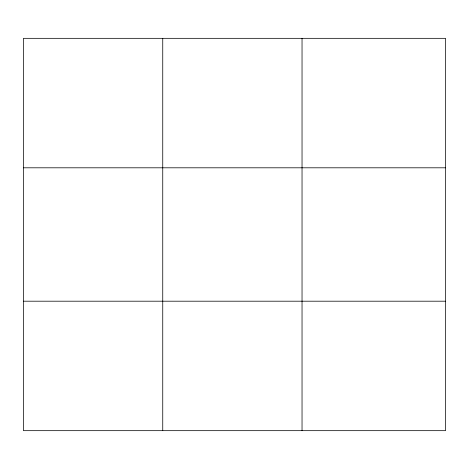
<?xml version="1.0" encoding="UTF-8"?>
<svg xmlns="http://www.w3.org/2000/svg" width="469" height="469" viewBox="0 0 469 469"><rect width="100%" height="100%" fill="white"/><g stroke="black" fill="none" stroke-linecap="round" stroke-linejoin="round"><path stroke-width="0.7" d="M162.743 38.329L162.743 430.671M302.036 38.329L302.036 430.671M445.55 301.198L445.55 430.671L23.45 430.671L23.45 38.329L445.55 38.329L445.55 301.198L23.45 301.198M23.45 167.802L445.55 167.802"/></g></svg>
